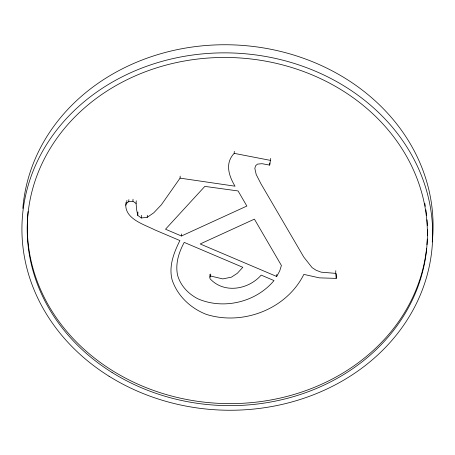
<?xml version="1.0" encoding="UTF-8"?>
<svg xmlns="http://www.w3.org/2000/svg" width="455" height="455" viewBox="0 0 455 455"><rect width="100%" height="100%" fill="white"/><g stroke="black" fill="none" stroke-linecap="round" stroke-linejoin="round"><path stroke-width="0.68" d="M336.473 273.648L336.239 278.38L319.404 277.868L303.843 274.393C286.548 309.19 242.919 325.894 206.371 314.399C190.736 308.382 177.422 295.932 172.109 279.842C168.572 266.181 173.85 252.656 179.901 240.564L154.859 229.917C143.763 224.252 123.527 218.679 125.944 202.532M125.813 205.239L126.763 203.101L126.894 200.399M126.763 203.101L128.759 201.622L128.862 199.591M180.163 176.108L180.066 178.132L161.343 204.813L153.71 212.838L147.227 217.314L141.3 217.985L137.768 215.408L136.58 209.488L136.108 203.47L132.928 201.246L133.025 199.216M136.108 203.47L136.238 200.769M137.768 215.408L137.933 212.03M141.3 217.985L141.431 215.283M147.227 217.314L147.323 215.289M181.443 235.997L246.866 206.047L238.084 190.958L204.835 186.385L165.506 229.223L181.443 235.997L181.545 233.972M209.755 277.112L210.625 276.031L222.785 278.909L231.453 277.152L237.317 273.307L242.816 267.307L184.224 242.396C178.792 252.417 175.135 263.826 177.598 275.264C180.55 285.729 188.279 293.816 197.788 298.764C223.559 310.009 256.046 302.2 274.012 280.57L261.193 275.116C248.413 289.699 224.031 293.953 210 278.699L209.886 274.405M210.625 276.031L210.722 274.007M180.066 178.132L235.019 186.192C228.78 175.823 224.713 163.22 234.194 153.352L234.291 151.327M336.239 278.38L335.676 273.37L321.162 272.164L316.214 270.304L312.079 267.608L303.781 257.075L260.982 183.826L256.193 174.481L254.828 168.39L255.613 165.739L257.479 164.118L261.995 163.698L269.69 165.102L269.792 163.072M269.69 165.102L270.725 158.397M276.703 276.486L279.717 270.913L281.412 265.493L254.413 219.139L200.189 243.965L276.703 276.486L276.799 274.462M335.676 273.37L335.807 270.662M128.759 201.622L132.928 201.246M234.194 153.352L270.628 160.422M426.614 248.231A200.149 174.032 2.8 0 1 209.027 402.652A200.149 174.032 2.8 0 1 28.119 211.512M424.816 203.504A200.149 174.032 2.8 0 1 425.323 206.303M425.88 209.823A200.149 174.032 2.8 0 1 426.602 215.499M427.006 219.776A200.149 174.032 2.8 0 1 427.359 225.504M427.478 229.798A200.149 174.032 2.8 0 1 427.45 235.514M427.325 239.074A200.149 174.032 2.8 0 1 426.949 244.733M22.824 208.453A205.444 178.633 2.8 0 1 244.142 45.534A205.444 178.633 2.8 0 1 432.25 241.941M112.089 372.509A200.149 174.032 2.8 0 0 426.585 249.567A200.149 174.032 2.8 0 0 143.228 72.584A200.149 174.032 2.8 0 0 112.089 372.509M109.041 376.234A205.444 178.633 2.8 0 0 431.852 250.045A205.444 178.633 2.8 0 0 141.01 68.381A205.444 178.633 2.8 0 0 109.041 376.234"/></g></svg>
